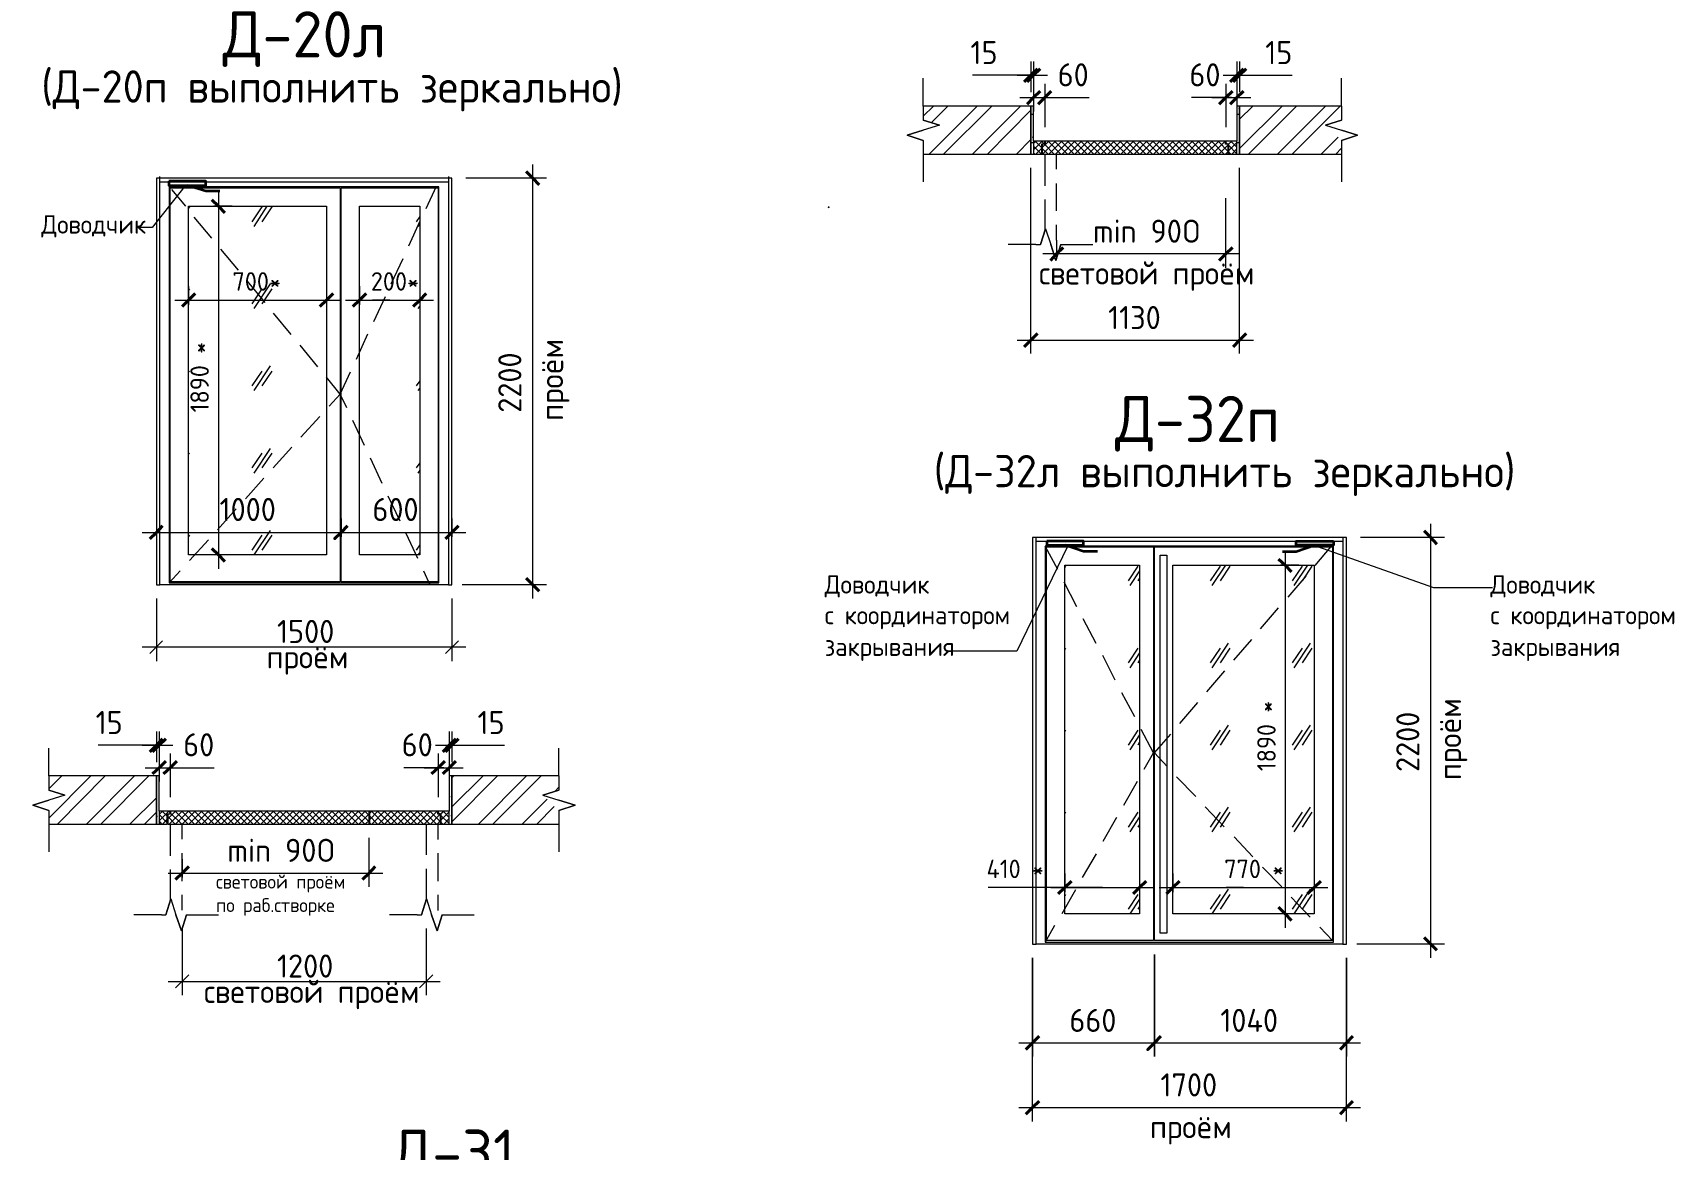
# Model space of a CAD drawing. Header units: millimetres. Extents: x -11345 to 411485, y -9810 to 73012.
# Drawn here: x -3267.7 to -3090, y 70220.5 to 70341.4 of the extents above; entities that cross this region are included whole.
import ezdxf

# ---------------------------------------------------------------- set-up
doc = ezdxf.new("R2010")
doc.units = ezdxf.units.MM
for name, color, linetype in [('PDF _0', 7, 'Continuous'), ('PDF _Аннотация', 7, 'Continuous'), ('PDF _Двери', 7, 'Continuous'), ('PDF _Линии', 7, 'Continuous'), ('PDF _Размеры', 7, 'Continuous'), ('PDF _Размеры-50', 7, 'Continuous'), ('PDF _Текст', 7, 'Continuous'), ('PDF _Узлы', 7, 'Continuous')]:
    doc.layers.add(name, color=color, linetype=linetype)
doc.styles.add('PDF GOST Common', font='GOST_Common.ttf')

msp = doc.modelspace()

# ---------------------------------------------------------------- linework, layer by layer
at = {"layer": 'PDF _0', "lineweight": 20}
for points in [[(-3253.66867, 70275.54301), (-3255.06566, 70274.14602)], [(-3223.01952, 70274.14602), (-3221.62253, 70275.54301)], [(-3250.83235, 70239.34823), (-3252.27168, 70237.95124)], [(-3225.85584, 70237.95124), (-3224.41651, 70239.34823)]]:
    msp.add_lwpolyline(points, dxfattribs=at)
at = {"layer": 'PDF _Аннотация', "lineweight": 20}
for points in [[(-3171.2885, 70333.45466), (-3171.2885, 70336.46031)], [(-3125.99211, 70333.45466), (-3125.99211, 70336.46031)], [(-3169.55284, 70331.38034), (-3171.2885, 70331.93067), (-3169.55284, 70331.38034), (-3171.2885, 70330.83001), (-3173.02416, 70330.27968), (-3171.2885, 70329.72935), (-3173.02416, 70330.27968), (-3171.2885, 70330.83001)], [(-3127.72776, 70331.38034), (-3125.99211, 70331.93067), (-3127.72776, 70331.38034), (-3125.99211, 70330.83001), (-3124.25645, 70330.27968), (-3125.99211, 70329.72935), (-3124.25645, 70330.27968), (-3125.99211, 70330.83001)], [(-3171.2885, 70328.2477), (-3171.2885, 70325.24205)], [(-3125.99211, 70328.2477), (-3125.99211, 70325.24205)], [(-3158.03825, 70320.16208), (-3158.58858, 70318.46875), (-3158.03825, 70320.16208), (-3157.48792, 70318.46875), (-3156.93759, 70316.7331), (-3156.38726, 70318.46875), (-3156.93759, 70316.7331), (-3157.48792, 70318.46875)], [(-3159.09657, 70318.46875), (-3162.10222, 70318.46875)], [(-3155.87926, 70318.46875), (-3152.91595, 70318.46875)], [(-3265.98759, 70260.89577), (-3265.98759, 70263.90142)], [(-3210.74293, 70260.89577), (-3210.74293, 70263.90142)], [(-3264.25194, 70258.82145), (-3265.98759, 70259.37178), (-3264.25194, 70258.82145), (-3265.98759, 70258.27112), (-3267.72325, 70257.72079), (-3265.98759, 70257.17046), (-3267.72325, 70257.72079), (-3265.98759, 70258.27112)], [(-3212.47858, 70258.82145), (-3210.74293, 70259.37178), (-3212.47858, 70258.82145), (-3210.74293, 70258.27112), (-3209.00727, 70257.72079), (-3210.74293, 70257.17046), (-3209.00727, 70257.72079), (-3210.74293, 70258.27112)], [(-3265.98759, 70255.6888), (-3265.98759, 70252.68315)], [(-3210.74293, 70255.6888), (-3210.74293, 70252.68315)], [(-3252.77967, 70247.60318), (-3253.33, 70245.86753), (-3252.77967, 70247.60318), (-3252.22934, 70245.86753), (-3251.63668, 70244.13187), (-3251.08635, 70245.86753), (-3251.63668, 70244.13187), (-3252.22934, 70245.86753)], [(-3225.09384, 70247.60318), (-3225.64417, 70245.86753), (-3225.09384, 70247.60318), (-3224.54351, 70245.86753), (-3223.95085, 70244.13187), (-3223.40052, 70245.86753), (-3223.95085, 70244.13187), (-3224.54351, 70245.86753)], [(-3253.79567, 70245.86753), (-3256.80132, 70245.86753)], [(-3250.62069, 70245.86753), (-3247.61504, 70245.86753)], [(-3226.10984, 70245.86753), (-3229.11548, 70245.86753)], [(-3222.93486, 70245.86753), (-3219.92921, 70245.86753)]]:
    msp.add_lwpolyline(points, dxfattribs=at)
at = {"layer": 'PDF _Аннотация', "lineweight": 9}
for points in [[(-3251.25568, 70324.77638), (-3254.81166, 70320.28908), (-3256.54732, 70320.28908)], [(-3155.6676, 70285.74529), (-3161.1709, 70274.40002), (-3168.32519, 70274.40002)], [(-3128.61676, 70285.74529), (-3116.04383, 70281.30031), (-3109.65154, 70281.30031)]]:
    msp.add_lwpolyline(points, dxfattribs=at)
at = {"layer": 'PDF _Аннотация', "lineweight": 20}
msp.add_lwpolyline([(-3181.49077, 70322.4904), (-3181.57544, 70322.44806), (-3181.49077, 70322.4904), (-3181.57544, 70322.4904)], close=True, dxfattribs=at)
at = {"layer": 'PDF _Двери', "lineweight": 9}
for points in [[(-3222.34219, 70325.62304), (-3254.346, 70325.62304), (-3254.346, 70281.59664), (-3253.965, 70281.59664), (-3253.965, 70325.24205), (-3222.72319, 70325.24205), (-3222.72319, 70281.59664), (-3222.34219, 70281.59664)], [(-3223.73918, 70324.69172), (-3252.94901, 70324.69172), (-3252.94901, 70281.80831), (-3223.73918, 70281.80831)], [(-3252.86434, 70324.60705), (-3234.44945, 70324.60705), (-3234.44945, 70281.93531), (-3252.86434, 70281.93531)], [(-3223.82385, 70281.93531), (-3234.32245, 70281.93531), (-3234.32245, 70324.60705), (-3223.82385, 70324.60705)], [(-3234.32245, 70324.39539), (-3234.44945, 70324.39539)], [(-3250.87469, 70284.85629), (-3250.87469, 70322.6174), (-3235.93111, 70322.6174), (-3235.93111, 70284.85629)], [(-3232.3328, 70322.6174), (-3225.8135, 70322.6174), (-3225.8135, 70284.85629), (-3232.3328, 70284.85629)], [(-3125.44178, 70286.71895), (-3159.47757, 70286.71895), (-3159.47757, 70242.69255), (-3159.05424, 70242.69255), (-3159.05424, 70286.33795), (-3125.86511, 70286.33795), (-3125.86511, 70242.69255), (-3125.44178, 70242.69255)], [(-3126.8811, 70285.78762), (-3158.08058, 70285.78762), (-3158.08058, 70242.90421), (-3126.8811, 70242.90421)], [(-3157.95358, 70285.70295), (-3146.35432, 70285.70295), (-3146.35432, 70243.07354), (-3157.95358, 70243.07354)], [(-3146.26965, 70285.49129), (-3146.35432, 70285.49129)], [(-3126.96577, 70243.07354), (-3146.26965, 70243.07354), (-3146.26965, 70285.70295), (-3126.96577, 70285.70295)], [(-3155.96393, 70245.95219), (-3155.96393, 70283.7133), (-3147.87831, 70283.7133), (-3147.87831, 70245.95219)], [(-3144.28, 70283.7133), (-3128.95542, 70283.7133), (-3128.95542, 70245.95219), (-3144.28, 70245.95219)], [(-3234.44945, 70282.14697), (-3234.32245, 70282.14697)], [(-3146.35432, 70243.24288), (-3146.26965, 70243.24288)]]:
    msp.add_lwpolyline(points, close=True, dxfattribs=at)
for points in [[(-3222.72319, 70325.83471), (-3222.72319, 70281.59664), (-3253.965, 70281.59664), (-3253.965, 70325.83471)], [(-3250.74769, 70322.53273), (-3250.87469, 70322.40573)], [(-3242.91607, 70322.53273), (-3244.01673, 70320.92407)], [(-3242.36574, 70322.6174), (-3243.80506, 70320.41608)], [(-3241.85774, 70322.53273), (-3242.91607, 70320.92407)], [(-3225.8135, 70321.4744), (-3226.1945, 70320.92407)], [(-3225.8135, 70320.67007), (-3226.02517, 70320.41608)], [(-3242.02707, 70314.19311), (-3243.80506, 70311.52613)], [(-3250.74769, 70313.64278), (-3250.87469, 70313.51578)], [(-3242.91607, 70313.64278), (-3244.01673, 70312.03413)], [(-3241.85774, 70313.64278), (-3242.91607, 70312.03413)], [(-3225.8135, 70312.58446), (-3226.1945, 70312.03413)], [(-3225.8135, 70311.78013), (-3226.02517, 70311.52613)], [(-3242.02707, 70305.30317), (-3243.80506, 70302.63618)], [(-3250.74769, 70304.75284), (-3250.87469, 70304.62584)], [(-3242.91607, 70304.75284), (-3244.01673, 70303.14418)], [(-3241.85774, 70304.75284), (-3242.91607, 70303.14418)], [(-3225.8135, 70303.69451), (-3226.1945, 70303.14418)], [(-3225.8135, 70302.89018), (-3226.02517, 70302.63618)], [(-3242.02707, 70296.37089), (-3243.80506, 70293.7039)], [(-3250.74769, 70295.86289), (-3250.87469, 70295.73589)], [(-3242.91607, 70295.86289), (-3244.01673, 70294.25423)], [(-3241.85774, 70295.86289), (-3242.91607, 70294.25423)], [(-3225.8135, 70294.80456), (-3226.1945, 70294.25423)], [(-3225.8135, 70294.00024), (-3226.02517, 70293.7039)], [(-3242.02707, 70287.48094), (-3243.80506, 70284.85629)], [(-3250.74769, 70286.97295), (-3250.87469, 70286.84595)], [(-3242.91607, 70286.97295), (-3244.01673, 70285.36429)], [(-3241.85774, 70286.97295), (-3242.91607, 70285.36429)], [(-3225.8135, 70285.91462), (-3226.1945, 70285.36429)], [(-3125.86511, 70286.80361), (-3125.86511, 70242.69255), (-3159.05424, 70242.69255), (-3159.05424, 70286.80361)], [(-3225.8135, 70285.11029), (-3226.02517, 70284.85629)], [(-3138.56503, 70283.7133), (-3140.04669, 70281.51198)], [(-3129.67509, 70283.7133), (-3131.15674, 70281.51198)], [(-3155.87926, 70283.62863), (-3155.96393, 70283.50163)], [(-3148.04764, 70283.62863), (-3149.10597, 70282.01998)], [(-3147.87831, 70283.12064), (-3148.93664, 70281.51198)], [(-3147.87831, 70282.31631), (-3148.04764, 70282.01998)], [(-3139.15769, 70283.62863), (-3140.21602, 70282.01998)], [(-3138.09937, 70283.62863), (-3139.15769, 70282.01998)], [(-3130.26775, 70283.62863), (-3131.32608, 70282.01998)], [(-3129.20942, 70283.62863), (-3130.26775, 70282.01998)], [(-3138.2687, 70275.28902), (-3140.04669, 70272.62203)], [(-3129.37875, 70275.28902), (-3131.15674, 70272.62203)], [(-3155.87926, 70274.73869), (-3155.96393, 70274.61169)], [(-3148.04764, 70274.73869), (-3149.10597, 70273.13003)], [(-3147.87831, 70274.23069), (-3148.93664, 70272.62203)], [(-3147.87831, 70273.42636), (-3148.04764, 70273.13003)], [(-3139.15769, 70274.73869), (-3140.21602, 70273.13003)], [(-3138.09937, 70274.73869), (-3139.15769, 70273.13003)], [(-3130.26775, 70274.73869), (-3131.32608, 70273.13003)], [(-3129.20942, 70274.73869), (-3130.26775, 70273.13003)], [(-3138.2687, 70266.39907), (-3140.04669, 70263.73209)], [(-3129.37875, 70266.39907), (-3131.15674, 70263.73209)], [(-3155.87926, 70265.84874), (-3155.96393, 70265.72174)], [(-3148.04764, 70265.84874), (-3149.10597, 70264.24008)], [(-3147.87831, 70265.34074), (-3148.93664, 70263.73209)], [(-3147.87831, 70264.53641), (-3148.04764, 70264.24008)], [(-3139.15769, 70265.84874), (-3140.21602, 70264.24008)], [(-3138.09937, 70265.84874), (-3139.15769, 70264.24008)], [(-3130.26775, 70265.84874), (-3131.32608, 70264.24008)], [(-3129.20942, 70265.84874), (-3130.26775, 70264.24008)], [(-3138.2687, 70257.50912), (-3140.04669, 70254.84214)], [(-3129.37875, 70257.50912), (-3131.15674, 70254.84214)], [(-3155.87926, 70256.95879), (-3155.96393, 70256.83179)], [(-3148.04764, 70256.95879), (-3149.10597, 70255.35014)], [(-3147.87831, 70256.4508), (-3148.93664, 70254.84214)], [(-3147.87831, 70255.64647), (-3148.04764, 70255.35014)], [(-3139.15769, 70256.95879), (-3140.21602, 70255.35014)], [(-3138.09937, 70256.95879), (-3139.15769, 70255.35014)], [(-3130.26775, 70256.95879), (-3131.32608, 70255.35014)], [(-3129.20942, 70256.95879), (-3130.26775, 70255.35014)], [(-3138.2687, 70248.61918), (-3140.04669, 70245.95219)], [(-3129.37875, 70248.61918), (-3131.15674, 70245.95219)], [(-3155.87926, 70248.06885), (-3155.96393, 70247.94185)], [(-3148.04764, 70248.06885), (-3149.10597, 70246.46019)], [(-3147.87831, 70247.56085), (-3148.93664, 70245.95219)], [(-3147.87831, 70246.75652), (-3148.04764, 70246.46019)], [(-3139.15769, 70248.06885), (-3140.21602, 70246.46019)], [(-3138.09937, 70248.06885), (-3139.15769, 70246.46019)], [(-3130.26775, 70248.06885), (-3131.32608, 70246.46019)], [(-3129.20942, 70248.06885), (-3130.26775, 70246.46019)]]:
    msp.add_lwpolyline(points, dxfattribs=at)
at = {"layer": 'PDF _Линии', "lineweight": 9}
for points in [[(-3171.2885, 70328.2477), (-3159.6469, 70328.2477), (-3159.6469, 70333.45466), (-3171.2885, 70333.45466)], [(-3159.35057, 70329.64469), (-3159.35057, 70333.45466), (-3159.6469, 70333.45466), (-3159.6469, 70328.2477), (-3159.35057, 70328.2477)], [(-3137.33737, 70328.2477), (-3137.04104, 70328.2477), (-3137.04104, 70333.45466), (-3137.33737, 70333.45466), (-3137.33737, 70329.64469)], [(-3125.99211, 70333.45466), (-3137.04104, 70333.45466), (-3137.04104, 70328.2477), (-3125.99211, 70328.2477)], [(-3225.13618, 70322.3634), (-3223.99318, 70324.77638)], [(-3251.17102, 70322.6174), (-3252.65268, 70324.39539)], [(-3248.3347, 70319.14608), (-3250.23969, 70321.43207)], [(-3226.99883, 70318.29942), (-3225.77117, 70321.00874)], [(-3245.45605, 70315.67477), (-3247.36104, 70317.96076)], [(-3228.90382, 70314.19311), (-3227.63383, 70316.94476)], [(-3242.5774, 70312.16113), (-3244.48239, 70314.48945)], [(-3230.80881, 70310.12914), (-3229.53882, 70312.83846)], [(-3239.74109, 70308.68981), (-3241.64608, 70311.01813)], [(-3232.67146, 70306.02283), (-3231.4438, 70308.77448)], [(-3236.86244, 70305.2185), (-3238.76743, 70307.54682)], [(-3235.63478, 70300.94286), (-3234.44945, 70302.25519), (-3235.93111, 70304.07551)], [(-3233.72979, 70300.77353), (-3234.44945, 70302.25519), (-3233.30646, 70304.66817)], [(-3236.65077, 70299.8422), (-3238.68276, 70297.59855)], [(-3233.09479, 70299.41887), (-3231.8248, 70296.70955)], [(-3239.65642, 70296.49789), (-3241.68841, 70294.25423)], [(-3231.18981, 70295.35489), (-3229.91981, 70292.60324)], [(-3242.7044, 70293.15357), (-3244.69406, 70290.90992)], [(-3229.28482, 70291.24859), (-3227.97249, 70288.53927)], [(-3245.71005, 70289.80926), (-3247.74204, 70287.56561)], [(-3248.7157, 70286.46495), (-3250.74769, 70284.2213)], [(-3227.3375, 70287.18461), (-3226.0675, 70284.47529)], [(-3156.72592, 70283.24763), (-3158.08058, 70285.78762)], [(-3128.87076, 70283.67097), (-3127.1351, 70285.74529)], [(-3251.76368, 70283.12064), (-3252.94901, 70281.80831)], [(-3225.43251, 70283.12064), (-3224.71284, 70281.59664)], [(-3131.79174, 70280.24199), (-3129.84442, 70282.52797)], [(-3154.6516, 70279.22599), (-3156.04859, 70281.89298)], [(-3134.75505, 70276.81301), (-3132.80773, 70279.09899)], [(-3152.57728, 70275.24668), (-3153.97427, 70277.91367)], [(-3137.67604, 70273.42636), (-3135.72872, 70275.67001)], [(-3150.50296, 70271.26737), (-3151.85762, 70273.93436)], [(-3140.59702, 70269.99738), (-3138.6497, 70272.28337)], [(-3148.38631, 70267.28806), (-3149.7833, 70269.91272)], [(-3143.518, 70266.5684), (-3141.57068, 70268.85439)], [(-3147.37031, 70261.61543), (-3146.35432, 70263.39342), (-3147.70898, 70265.93341)], [(-3144.87266, 70261.91176), (-3146.26965, 70263.39342), (-3144.49166, 70265.42541)], [(-3265.98759, 70255.6888), (-3254.346, 70255.6888), (-3254.346, 70260.89577), (-3265.98759, 70260.89577)], [(-3254.04967, 70257.08579), (-3254.04967, 70260.89577), (-3254.346, 70260.89577), (-3254.346, 70255.6888), (-3254.04967, 70255.6888)], [(-3222.63852, 70255.6888), (-3222.34219, 70255.6888), (-3222.34219, 70260.89577), (-3222.63852, 70260.89577), (-3222.63852, 70257.08579)], [(-3210.74293, 70260.89577), (-3222.34219, 70260.89577), (-3222.34219, 70255.6888), (-3210.74293, 70255.6888)], [(-3143.85667, 70260.8111), (-3141.78235, 70258.65212)], [(-3148.13231, 70260.30311), (-3149.61397, 70257.67846)], [(-3140.76635, 70257.55146), (-3138.69203, 70255.39247)], [(-3150.37596, 70256.40846), (-3151.85762, 70253.78381)], [(-3137.6337, 70254.29181), (-3135.60172, 70252.13282)], [(-3152.57728, 70252.47149), (-3154.10127, 70249.88917)], [(-3134.54339, 70251.03216), (-3132.46907, 70248.87318)], [(-3154.82093, 70248.57684), (-3156.30259, 70245.95219)], [(-3131.45307, 70247.77252), (-3129.37875, 70245.61353)], [(-3157.06459, 70244.6822), (-3158.08058, 70242.90421)], [(-3128.36276, 70244.51287), (-3126.96577, 70243.07354)]]:
    msp.add_lwpolyline(points, dxfattribs=at)
for points in [[(-3158.46158, 70328.2477), (-3158.46158, 70329.34836), (-3158.12291, 70329.34836), (-3158.12291, 70329.64469), (-3159.35057, 70329.64469), (-3159.35057, 70328.2477)], [(-3138.2687, 70328.2477), (-3138.2687, 70329.30602), (-3138.56503, 70329.30602), (-3138.56503, 70329.64469), (-3158.08058, 70329.64469), (-3158.08058, 70329.30602), (-3158.41925, 70329.30602), (-3158.41925, 70328.2477)], [(-3138.22637, 70328.2477), (-3137.33737, 70328.2477), (-3137.33737, 70329.64469), (-3138.5227, 70329.64469), (-3138.5227, 70329.34836), (-3138.22637, 70329.34836)], [(-3253.16067, 70255.6888), (-3253.16067, 70256.78946), (-3252.86434, 70256.78946), (-3252.86434, 70257.08579), (-3254.04967, 70257.08579), (-3254.04967, 70255.6888)], [(-3231.3168, 70255.6888), (-3231.3168, 70257.08579), (-3252.82201, 70257.08579), (-3252.82201, 70256.74713), (-3253.11834, 70256.74713), (-3253.11834, 70255.6888)], [(-3231.27447, 70257.08579), (-3231.27447, 70255.6888), (-3223.56985, 70255.6888), (-3223.56985, 70256.74713), (-3223.86618, 70256.74713), (-3223.86618, 70257.08579)], [(-3223.52752, 70255.6888), (-3222.63852, 70255.6888), (-3222.63852, 70257.08579), (-3223.82385, 70257.08579), (-3223.82385, 70256.78946), (-3223.52752, 70256.78946)]]:
    msp.add_lwpolyline(points, close=True, dxfattribs=at)
at = {"layer": 'PDF _Линии', "lineweight": 20}
for points in [[(-3158.12291, 70328.2477), (-3158.12291, 70324.81872)], [(-3156.85292, 70326.59671), (-3156.85292, 70328.2477)], [(-3156.85292, 70322.1094), (-3156.85292, 70325.07271)], [(-3158.12291, 70323.33706), (-3158.12291, 70319.90808)], [(-3156.85292, 70318.93442), (-3156.85292, 70320.58541)], [(-3252.86434, 70255.6888), (-3252.86434, 70252.25982)], [(-3251.55202, 70254.03781), (-3251.55202, 70255.6888)], [(-3225.13618, 70255.6888), (-3225.13618, 70252.34449)], [(-3223.82385, 70253.99548), (-3223.82385, 70255.6888)], [(-3251.55202, 70249.50817), (-3251.55202, 70252.51382)], [(-3223.82385, 70249.50817), (-3223.82385, 70252.51382)], [(-3252.86434, 70250.77816), (-3252.86434, 70247.34918)], [(-3225.13618, 70250.8205), (-3225.13618, 70247.47618)], [(-3251.55202, 70246.37552), (-3251.55202, 70248.02651)], [(-3223.82385, 70246.33319), (-3223.82385, 70248.02651)]]:
    msp.add_lwpolyline(points, dxfattribs=at)
at = {"layer": 'PDF _Линии', "lineweight": 35}
for points in [[(-3252.99134, 70325.32671), (-3252.99134, 70324.86105), (-3248.9697, 70324.86105), (-3248.9697, 70325.32671)], [(-3157.91125, 70286.33795), (-3157.91125, 70285.87229), (-3153.93194, 70285.87229), (-3153.93194, 70286.33795)], [(-3126.8811, 70286.33795), (-3126.8811, 70285.87229), (-3130.90274, 70285.87229), (-3130.90274, 70286.33795)]]:
    msp.add_lwpolyline(points, close=True, dxfattribs=at)
for points in [[(-3247.48804, 70324.22605), (-3248.9697, 70324.22605), (-3251.00169, 70324.86105)], [(-3152.40795, 70285.19496), (-3153.93194, 70285.19496), (-3155.92159, 70285.87229)], [(-3132.3844, 70285.19496), (-3130.90274, 70285.19496), (-3128.91309, 70285.87229)]]:
    msp.add_lwpolyline(points, dxfattribs=at)
at = {"layer": 'PDF _Линии', "lineweight": 20}
msp.add_lwpolyline([(-3144.91499, 70243.87787), (-3145.63466, 70243.87787), (-3145.63466, 70284.81396), (-3144.91499, 70284.81396)], close=True, dxfattribs=at)
at = {"layer": 'PDF _Размеры', "lineweight": 20}
for points in [[(-3254.346, 70280.11499), (-3254.346, 70273.34169)], [(-3222.34219, 70280.11499), (-3222.34219, 70273.34169)], [(-3255.86999, 70274.86569), (-3220.8182, 70274.86569)], [(-3251.55202, 70244.38587), (-3251.55202, 70237.14691)], [(-3225.13618, 70244.38587), (-3225.13618, 70237.14691)], [(-3253.07601, 70238.62857), (-3223.61218, 70238.62857)]]:
    msp.add_lwpolyline(points, dxfattribs=at)
at = {"layer": 'PDF _Размеры-50', "lineweight": 40}
for points in [[(-3160.36657, 70336.07931), (-3159.6469, 70336.79898), (-3158.92724, 70337.47631)], [(-3160.0279, 70336.07931), (-3159.35057, 70336.79898), (-3158.63091, 70337.47631)], [(-3138.05703, 70336.07931), (-3137.33737, 70336.79898), (-3136.61771, 70337.47631)], [(-3137.71837, 70336.07931), (-3137.04104, 70336.79898), (-3136.32138, 70337.47631)], [(-3160.0279, 70333.66633), (-3159.35057, 70334.38599), (-3158.63091, 70335.06332)], [(-3158.84258, 70333.66633), (-3158.12291, 70334.38599), (-3157.44558, 70335.06332)], [(-3139.24236, 70333.66633), (-3138.5227, 70334.38599), (-3137.80304, 70335.06332)], [(-3138.05703, 70333.66633), (-3137.33737, 70334.38599), (-3136.61771, 70335.06332)], [(-3212.90192, 70324.90338), (-3213.57925, 70325.62304), (-3214.29891, 70326.34271)], [(-3248.3347, 70323.29473), (-3247.61504, 70322.6174), (-3246.93771, 70321.89773)], [(-3156.13326, 70318.13009), (-3156.85292, 70317.45276), (-3157.53025, 70316.7331)], [(-3137.80304, 70318.13009), (-3138.5227, 70317.45276), (-3139.24236, 70316.7331)], [(-3251.55202, 70311.7378), (-3250.87469, 70312.41512), (-3250.15502, 70313.13479)], [(-3236.65077, 70311.7378), (-3235.93111, 70312.41512), (-3235.21145, 70313.13479)], [(-3233.05246, 70311.7378), (-3232.3328, 70312.41512), (-3231.61314, 70313.13479)], [(-3226.53317, 70311.7378), (-3225.8135, 70312.41512), (-3225.13618, 70313.13479)], [(-3160.36657, 70307.37749), (-3159.6469, 70308.09715), (-3158.92724, 70308.81681)], [(-3137.71837, 70307.37749), (-3137.04104, 70308.09715), (-3136.32138, 70308.81681)], [(-3255.06566, 70286.59195), (-3254.346, 70287.26928), (-3253.66867, 70287.98894)], [(-3223.01952, 70286.59195), (-3222.34219, 70287.26928), (-3221.62253, 70287.98894)], [(-3115.66284, 70285.99928), (-3116.34017, 70286.71895), (-3117.05983, 70287.43861)], [(-3248.3347, 70285.53362), (-3247.61504, 70284.85629), (-3246.93771, 70284.13663)], [(-3132.80773, 70284.39063), (-3132.08807, 70283.7133), (-3131.41074, 70282.99364)], [(-3212.90192, 70280.91932), (-3213.57925, 70281.59664), (-3214.29891, 70282.31631)], [(-3255.06566, 70263.52042), (-3254.346, 70264.24008), (-3253.66867, 70264.91741)], [(-3254.76933, 70263.52042), (-3254.04967, 70264.24008), (-3253.33, 70264.91741)], [(-3223.31585, 70263.52042), (-3222.63852, 70264.24008), (-3221.91886, 70264.91741)], [(-3223.01952, 70263.52042), (-3222.34219, 70264.24008), (-3221.62253, 70264.91741)], [(-3254.76933, 70261.10743), (-3254.04967, 70261.78476), (-3253.33, 70262.50443)], [(-3253.584, 70261.10743), (-3252.86434, 70261.78476), (-3252.14468, 70262.50443)], [(-3224.54351, 70261.10743), (-3223.82385, 70261.78476), (-3223.10419, 70262.50443)], [(-3223.31585, 70261.10743), (-3222.63852, 70261.78476), (-3221.91886, 70262.50443)], [(-3252.27168, 70249.6775), (-3251.55202, 70250.35483), (-3250.83235, 70251.0745)], [(-3232.03647, 70249.6775), (-3231.3168, 70250.35483), (-3230.63948, 70251.0745)], [(-3156.68359, 70248.11118), (-3155.96393, 70248.83084), (-3155.24426, 70249.50817)], [(-3148.55564, 70248.11118), (-3147.87831, 70248.83084), (-3147.15865, 70249.50817)], [(-3144.95733, 70248.11118), (-3144.28, 70248.83084), (-3143.56033, 70249.50817)], [(-3129.67509, 70248.11118), (-3128.95542, 70248.83084), (-3128.23576, 70249.50817)], [(-3132.80773, 70246.67186), (-3132.08807, 70245.95219), (-3131.41074, 70245.23253)], [(-3115.66284, 70242.01522), (-3116.34017, 70242.69255), (-3117.05983, 70243.41221)], [(-3160.19723, 70231.26262), (-3159.47757, 70231.98228), (-3158.75791, 70232.70194)], [(-3126.16144, 70231.26262), (-3125.44178, 70231.98228), (-3124.76445, 70232.70194)], [(-3160.19723, 70224.27766), (-3159.47757, 70224.99732), (-3158.75791, 70225.67465)], [(-3126.16144, 70224.27766), (-3125.44178, 70224.99732), (-3124.76445, 70225.67465)]]:
    msp.add_lwpolyline(points, dxfattribs=at)
at = {"layer": 'PDF _Размеры-50', "lineweight": 20}
for points in [[(-3159.6469, 70338.28064), (-3159.6469, 70336.79898), (-3159.6469, 70334.93632)], [(-3159.35057, 70338.28064), (-3159.35057, 70336.79898), (-3159.35057, 70334.93632), (-3159.35057, 70334.38599), (-3159.35057, 70332.862)], [(-3137.33737, 70338.28064), (-3137.33737, 70336.79898), (-3137.33737, 70334.93632), (-3137.33737, 70334.38599), (-3137.33737, 70332.862)], [(-3137.04104, 70338.28064), (-3137.04104, 70336.79898), (-3137.04104, 70334.93632)], [(-3159.47757, 70336.79898), (-3163.24522, 70336.79898), (-3165.95453, 70336.79898)], [(-3161.12856, 70336.79898), (-3157.82658, 70336.79898)], [(-3158.12291, 70335.86765), (-3158.12291, 70334.38599), (-3158.12291, 70331.16868)], [(-3138.81903, 70336.79898), (-3135.51705, 70336.79898)], [(-3138.5227, 70335.86765), (-3138.5227, 70334.38599), (-3138.5227, 70331.16868)], [(-3137.16804, 70336.79898), (-3134.03539, 70336.79898), (-3131.32608, 70336.79898)], [(-3160.83223, 70334.38599), (-3156.64126, 70334.38599)], [(-3158.75791, 70334.38599), (-3156.51426, 70334.38599), (-3153.33928, 70334.38599)], [(-3137.93004, 70334.38599), (-3139.07303, 70334.38599), (-3142.24801, 70334.38599)], [(-3140.04669, 70334.38599), (-3135.81338, 70334.38599)], [(-3213.57925, 70280.11499), (-3213.57925, 70327.1047)], [(-3159.6469, 70306.65783), (-3159.6469, 70308.09715), (-3159.6469, 70326.76604)], [(-3137.04104, 70306.65783), (-3137.04104, 70308.09715), (-3137.04104, 70326.76604)], [(-3212.09759, 70325.62304), (-3213.57925, 70325.62304), (-3220.8182, 70325.62304)], [(-3247.61504, 70324.09905), (-3247.61504, 70283.3323)], [(-3138.5227, 70315.92877), (-3138.5227, 70317.45276), (-3138.5227, 70323.46406)], [(-3246.13338, 70322.6174), (-3247.61504, 70322.6174), (-3248.12304, 70322.6174)], [(-3156.85292, 70318.93442), (-3156.85292, 70317.45276), (-3156.85292, 70316.94476)], [(-3137.04104, 70317.45276), (-3158.33458, 70317.45276)], [(-3250.87469, 70313.93912), (-3250.87469, 70312.41512), (-3250.87469, 70311.90713)], [(-3235.93111, 70313.93912), (-3235.93111, 70312.41512), (-3235.93111, 70311.90713)], [(-3232.3328, 70313.93912), (-3232.3328, 70312.41512), (-3232.3328, 70311.90713)], [(-3225.8135, 70313.93912), (-3225.8135, 70312.41512), (-3225.8135, 70311.90713)], [(-3252.35634, 70312.41512), (-3234.44945, 70312.41512)], [(-3233.85679, 70312.41512), (-3224.33185, 70312.41512)], [(-3229.07315, 70312.41512), (-3230.93581, 70312.41512), (-3225.89817, 70312.41512)], [(-3161.12856, 70308.09715), (-3135.51705, 70308.09715)], [(-3255.86999, 70287.26928), (-3234.32245, 70287.26928), (-3220.8182, 70287.26928)], [(-3254.346, 70288.79327), (-3254.346, 70287.26928), (-3254.346, 70286.80361)], [(-3222.34219, 70288.79327), (-3222.34219, 70287.26928), (-3222.34219, 70286.80361)], [(-3116.34017, 70241.21089), (-3116.34017, 70288.2006)], [(-3114.85851, 70286.71895), (-3116.34017, 70286.71895), (-3123.96012, 70286.71895)], [(-3246.13338, 70284.85629), (-3247.61504, 70284.85629), (-3248.12304, 70284.85629)], [(-3130.60641, 70283.7133), (-3132.08807, 70283.7133), (-3132.59607, 70283.7133)], [(-3132.08807, 70285.19496), (-3132.08807, 70244.4282)], [(-3212.09759, 70281.59664), (-3213.57925, 70281.59664), (-3221.24153, 70281.59664)], [(-3254.219, 70264.24008), (-3257.98664, 70264.24008), (-3260.65363, 70264.24008)], [(-3255.86999, 70264.24008), (-3252.56801, 70264.24008)], [(-3254.346, 70265.72174), (-3254.346, 70264.24008), (-3254.346, 70262.37743)], [(-3254.04967, 70265.72174), (-3254.04967, 70264.24008), (-3254.04967, 70262.37743), (-3254.04967, 70261.78476), (-3254.04967, 70260.30311)], [(-3224.12018, 70264.24008), (-3220.8182, 70264.24008)], [(-3222.63852, 70265.72174), (-3222.63852, 70264.24008), (-3222.63852, 70262.37743), (-3222.63852, 70261.78476), (-3222.63852, 70260.30311)], [(-3222.46919, 70264.24008), (-3219.29421, 70264.24008), (-3216.62723, 70264.24008)], [(-3222.34219, 70265.72174), (-3222.34219, 70264.24008), (-3222.34219, 70262.37743)], [(-3252.86434, 70263.30875), (-3252.86434, 70261.78476), (-3252.86434, 70258.60978)], [(-3223.82385, 70263.30875), (-3223.82385, 70261.78476), (-3223.82385, 70258.60978)], [(-3255.57366, 70261.78476), (-3251.34035, 70261.78476)], [(-3253.457, 70261.78476), (-3251.21335, 70261.78476), (-3248.0807, 70261.78476)], [(-3223.23119, 70261.78476), (-3224.37418, 70261.78476), (-3227.54916, 70261.78476)], [(-3225.34784, 70261.78476), (-3221.11453, 70261.78476)], [(-3231.3168, 70248.87318), (-3231.3168, 70250.35483), (-3231.3168, 70254.20714)], [(-3251.55202, 70251.87882), (-3251.55202, 70250.35483), (-3251.55202, 70249.88917)], [(-3253.07601, 70250.35483), (-3229.83515, 70250.35483)], [(-3155.96393, 70250.3125), (-3155.96393, 70248.83084), (-3155.96393, 70248.32285)], [(-3147.87831, 70250.3125), (-3147.87831, 70248.83084), (-3147.87831, 70248.32285)], [(-3144.28, 70250.3125), (-3144.28, 70248.83084), (-3144.28, 70248.32285)], [(-3128.95542, 70250.3125), (-3128.95542, 70248.83084), (-3128.95542, 70248.32285)], [(-3151.89995, 70248.83084), (-3158.84258, 70248.83084), (-3164.26121, 70248.83084)], [(-3157.48792, 70248.83084), (-3146.35432, 70248.83084)], [(-3145.76166, 70248.83084), (-3127.47377, 70248.83084)], [(-3136.61771, 70248.83084), (-3138.48037, 70248.83084), (-3132.85007, 70248.83084)], [(-3130.60641, 70245.95219), (-3132.08807, 70245.95219), (-3132.59607, 70245.95219)], [(-3159.47757, 70223.47333), (-3159.47757, 70224.99732), (-3159.47757, 70241.21089), (-3159.47757, 70231.98228), (-3159.47757, 70230.50062)], [(-3125.44178, 70223.47333), (-3125.44178, 70224.99732), (-3125.44178, 70241.21089), (-3125.44178, 70231.98228), (-3125.44178, 70230.50062)], [(-3114.85851, 70242.69255), (-3116.34017, 70242.69255), (-3124.34112, 70242.69255)], [(-3160.95923, 70231.98228), (-3146.26965, 70231.98228), (-3123.96012, 70231.98228)], [(-3160.95923, 70224.99732), (-3123.96012, 70224.99732)]]:
    msp.add_lwpolyline(points, dxfattribs=at)
at = {"layer": 'PDF _Размеры-50', "lineweight": 40}
for points in [[(-3233.64512, 70287.98894), (-3234.32245, 70287.26928), (-3235.04212, 70286.59195), (-3234.32245, 70287.26928)], [(-3145.54999, 70232.70194), (-3146.26965, 70231.98228), (-3146.98931, 70231.26262), (-3146.26965, 70231.98228)]]:
    msp.add_lwpolyline(points, close=True, dxfattribs=at)
at = {"layer": 'PDF _Размеры-50', "lineweight": 20}
for points in [[(-3234.32245, 70286.80361), (-3234.32245, 70287.26928), (-3234.32245, 70288.79327), (-3234.32245, 70287.26928)], [(-3146.26965, 70241.54955), (-3146.26965, 70231.98228), (-3146.26965, 70230.50062), (-3146.26965, 70231.98228)]]:
    msp.add_lwpolyline(points, close=True, dxfattribs=at)
at = {"layer": 'PDF _Узлы', "lineweight": 9}
for points in [[(-3171.2885, 70332.354), (-3170.18784, 70333.45466)], [(-3170.6535, 70328.2477), (-3165.44654, 70333.45466)], [(-3170.39951, 70331.67667), (-3168.62152, 70333.45466)], [(-3169.08718, 70328.2477), (-3163.88021, 70333.45466)], [(-3165.95453, 70328.2477), (-3160.74756, 70333.45466)], [(-3164.34588, 70328.2477), (-3159.6469, 70332.989)], [(-3159.6469, 70332.56567), (-3159.39291, 70332.56567)], [(-3137.33737, 70332.56567), (-3137.04104, 70332.56567)], [(-3137.04104, 70333.32766), (-3137.12571, 70333.116)], [(-3137.04104, 70328.84036), (-3132.42674, 70333.45466)], [(-3137.04104, 70332.01534), (-3135.60172, 70333.45466)], [(-3136.06738, 70328.2477), (-3130.86041, 70333.45466)], [(-3132.93473, 70328.2477), (-3127.72776, 70333.45466)], [(-3131.32608, 70328.2477), (-3126.16144, 70333.45466)], [(-3159.35057, 70329.94102), (-3159.43524, 70330.11035)], [(-3128.19343, 70328.2477), (-3126.37311, 70330.06802)], [(-3161.21323, 70328.2477), (-3159.6469, 70329.81402)], [(-3159.6469, 70329.51769), (-3159.39291, 70329.51769)], [(-3159.6469, 70328.2477), (-3159.6469, 70328.2477)], [(-3159.35057, 70329.43302), (-3159.09657, 70329.64469)], [(-3159.35057, 70328.71336), (-3158.41925, 70329.64469)], [(-3158.50391, 70328.2477), (-3159.35057, 70329.09436)], [(-3159.22357, 70328.2477), (-3159.35057, 70328.37469)], [(-3158.41925, 70328.88269), (-3159.18124, 70329.64469)], [(-3159.09657, 70328.2477), (-3158.41925, 70328.92502)], [(-3158.20758, 70329.34836), (-3158.50391, 70329.64469)], [(-3158.41925, 70328.96736), (-3157.69958, 70329.64469)], [(-3157.78425, 70328.2477), (-3158.41925, 70328.84036)], [(-3158.37691, 70328.2477), (-3156.97992, 70329.64469)], [(-3157.10692, 70328.2477), (-3158.16525, 70329.30602)], [(-3156.38726, 70328.2477), (-3157.78425, 70329.64469)], [(-3157.69958, 70328.2477), (-3156.30259, 70329.64469)], [(-3155.6676, 70328.2477), (-3157.06459, 70329.64469)], [(-3156.97992, 70328.2477), (-3155.58293, 70329.64469)], [(-3154.94793, 70328.2477), (-3156.34492, 70329.64469)], [(-3156.26026, 70328.2477), (-3154.86327, 70329.64469)], [(-3154.2706, 70328.2477), (-3155.6676, 70329.64469)], [(-3155.58293, 70328.2477), (-3154.1436, 70329.64469)], [(-3153.55094, 70328.2477), (-3154.94793, 70329.64469)], [(-3154.86327, 70328.2477), (-3153.46628, 70329.64469)], [(-3152.83128, 70328.2477), (-3154.22827, 70329.64469)], [(-3154.1436, 70328.2477), (-3152.74661, 70329.64469)], [(-3152.15395, 70328.2477), (-3153.55094, 70329.64469)], [(-3153.42394, 70328.2477), (-3152.02695, 70329.64469)], [(-3151.43429, 70328.2477), (-3152.83128, 70329.64469)], [(-3152.74661, 70328.2477), (-3151.34962, 70329.64469)], [(-3150.71463, 70328.2477), (-3152.11162, 70329.64469)], [(-3152.02695, 70328.2477), (-3150.62996, 70329.64469)], [(-3149.99496, 70328.2477), (-3151.39195, 70329.64469)], [(-3151.30729, 70328.2477), (-3149.9103, 70329.64469)], [(-3149.31763, 70328.2477), (-3150.71463, 70329.64469)], [(-3150.62996, 70328.2477), (-3149.19063, 70329.64469)], [(-3148.59797, 70328.2477), (-3149.99496, 70329.64469)], [(-3149.9103, 70328.2477), (-3148.51331, 70329.64469)], [(-3147.87831, 70328.2477), (-3149.2753, 70329.64469)], [(-3149.19063, 70328.2477), (-3147.79364, 70329.64469)], [(-3147.20098, 70328.2477), (-3148.59797, 70329.64469)], [(-3148.47097, 70328.2477), (-3147.07398, 70329.64469)], [(-3146.48132, 70328.2477), (-3147.87831, 70329.64469)], [(-3147.79364, 70328.2477), (-3146.39665, 70329.64469)], [(-3145.76166, 70328.2477), (-3147.15865, 70329.64469)], [(-3147.07398, 70328.2477), (-3145.67699, 70329.64469)], [(-3145.04199, 70328.2477), (-3146.43898, 70329.64469)], [(-3146.35432, 70328.2477), (-3144.95733, 70329.64469)], [(-3144.36466, 70328.2477), (-3145.76166, 70329.64469)], [(-3145.67699, 70328.2477), (-3144.23766, 70329.64469)], [(-3143.645, 70328.2477), (-3145.04199, 70329.64469)], [(-3144.95733, 70328.2477), (-3143.56033, 70329.64469)], [(-3142.92534, 70328.2477), (-3144.32233, 70329.64469)], [(-3144.23766, 70328.2477), (-3142.84067, 70329.64469)], [(-3142.24801, 70328.2477), (-3143.645, 70329.64469)], [(-3143.518, 70328.2477), (-3142.12101, 70329.64469)], [(-3141.52835, 70328.2477), (-3142.92534, 70329.64469)], [(-3142.84067, 70328.2477), (-3141.44368, 70329.64469)], [(-3140.80868, 70328.2477), (-3142.20568, 70329.64469)], [(-3142.12101, 70328.2477), (-3140.72402, 70329.64469)], [(-3140.08902, 70328.2477), (-3141.52835, 70329.64469)], [(-3141.40135, 70328.2477), (-3140.00436, 70329.64469)], [(-3139.41169, 70328.2477), (-3140.80868, 70329.64469)], [(-3140.72402, 70328.2477), (-3139.28469, 70329.64469)], [(-3138.69203, 70328.2477), (-3140.08902, 70329.64469)], [(-3140.00436, 70328.2477), (-3138.60736, 70329.64469)], [(-3138.56503, 70328.2477), (-3138.2687, 70328.54403), (-3139.36936, 70329.64469)], [(-3139.28469, 70328.2477), (-3138.2687, 70329.26369), (-3138.35337, 70329.30602)], [(-3138.56503, 70329.56002), (-3138.69203, 70329.64469)], [(-3138.3957, 70329.34836), (-3138.5227, 70329.51769)], [(-3138.22637, 70329.30602), (-3137.8877, 70329.64469)], [(-3138.22637, 70328.58636), (-3137.33737, 70329.51769), (-3137.04104, 70329.51769)], [(-3137.33737, 70328.29003), (-3138.22637, 70329.22136)], [(-3137.97237, 70328.2477), (-3138.22637, 70328.50169)], [(-3137.33737, 70329.00969), (-3137.97237, 70329.64469)], [(-3137.8877, 70328.2477), (-3137.33737, 70328.79803)], [(-3126.6271, 70328.2477), (-3125.99211, 70328.88269)], [(-3265.98759, 70256.3238), (-3261.45796, 70260.89577)], [(-3265.98759, 70259.49878), (-3264.5906, 70260.89577)], [(-3265.05627, 70255.6888), (-3259.89163, 70260.89577)], [(-3261.92362, 70255.6888), (-3256.71665, 70260.89577)], [(-3260.3573, 70255.6888), (-3255.15033, 70260.89577)], [(-3222.34219, 70257.55146), (-3218.95555, 70260.89577)], [(-3222.34219, 70260.6841), (-3222.13053, 70260.89577)], [(-3222.34219, 70255.9428), (-3217.38922, 70260.89577)], [(-3219.46354, 70255.6888), (-3214.25657, 70260.89577)], [(-3217.89722, 70255.6888), (-3212.69025, 70260.89577)], [(-3211.16626, 70259.24478), (-3210.74293, 70259.66811)], [(-3257.22465, 70255.6888), (-3254.346, 70258.52512)], [(-3253.16067, 70255.8158), (-3254.04967, 70256.70479), (-3253.66867, 70257.08579)], [(-3253.75334, 70255.6888), (-3254.04967, 70256.02747), (-3252.99134, 70257.08579)], [(-3253.16067, 70256.53546), (-3253.711, 70257.08579)], [(-3253.11834, 70256.23913), (-3252.27168, 70257.08579)], [(-3252.86434, 70256.91646), (-3253.03367, 70257.08579)], [(-3252.94901, 70255.6888), (-3251.55202, 70257.08579)], [(-3250.91702, 70255.6888), (-3252.31401, 70257.08579)], [(-3252.27168, 70255.6888), (-3250.87469, 70257.08579), (-3249.47769, 70255.6888)], [(-3250.19736, 70255.6888), (-3251.59435, 70257.08579)], [(-3251.55202, 70255.6888), (-3250.15502, 70257.08579)], [(-3250.83235, 70255.6888), (-3249.43536, 70257.08579)], [(-3248.80037, 70255.6888), (-3250.19736, 70257.08579)], [(-3250.11269, 70255.6888), (-3248.7157, 70257.08579)], [(-3248.0807, 70255.6888), (-3249.47769, 70257.08579)], [(-3249.43536, 70255.6888), (-3248.03837, 70257.08579), (-3246.64138, 70255.6888)], [(-3247.36104, 70255.6888), (-3248.75803, 70257.08579)], [(-3248.7157, 70255.6888), (-3247.31871, 70257.08579)], [(-3247.99604, 70255.6888), (-3246.59905, 70257.08579)], [(-3245.96405, 70255.6888), (-3247.36104, 70257.08579)], [(-3247.31871, 70255.6888), (-3245.87938, 70257.08579)], [(-3245.24439, 70255.6888), (-3246.64138, 70257.08579)], [(-3246.59905, 70255.6888), (-3245.20205, 70257.08579)], [(-3244.52472, 70255.6888), (-3245.92172, 70257.08579)], [(-3245.87938, 70255.6888), (-3244.48239, 70257.08579)], [(-3243.8474, 70255.6888), (-3245.24439, 70257.08579)], [(-3245.15972, 70255.6888), (-3243.76273, 70257.08579)], [(-3243.12773, 70255.6888), (-3244.52472, 70257.08579)], [(-3244.48239, 70255.6888), (-3243.0854, 70257.08579), (-3241.68841, 70255.6888)], [(-3242.40807, 70255.6888), (-3243.80506, 70257.08579)], [(-3243.76273, 70255.6888), (-3242.36574, 70257.08579)], [(-3243.04307, 70255.6888), (-3241.64608, 70257.08579)], [(-3241.01108, 70255.6888), (-3242.40807, 70257.08579)], [(-3242.36574, 70255.6888), (-3240.92641, 70257.08579)], [(-3240.29142, 70255.6888), (-3241.68841, 70257.08579)], [(-3241.64608, 70255.6888), (-3240.24908, 70257.08579)], [(-3239.57175, 70255.6888), (-3240.96875, 70257.08579)], [(-3240.92641, 70255.6888), (-3239.52942, 70257.08579)], [(-3238.85209, 70255.6888), (-3240.29142, 70257.08579)], [(-3240.20675, 70255.6888), (-3238.80976, 70257.08579)], [(-3238.17476, 70255.6888), (-3239.57175, 70257.08579)], [(-3239.52942, 70255.6888), (-3238.13243, 70257.08579), (-3236.73544, 70255.6888)], [(-3237.4551, 70255.6888), (-3238.85209, 70257.08579)], [(-3238.80976, 70255.6888), (-3237.41277, 70257.08579)], [(-3238.0901, 70255.6888), (-3236.69311, 70257.08579)], [(-3236.05811, 70255.6888), (-3237.4551, 70257.08579)], [(-3237.41277, 70255.6888), (-3235.97344, 70257.08579)], [(-3235.33845, 70255.6888), (-3236.73544, 70257.08579)], [(-3236.69311, 70255.6888), (-3235.29611, 70257.08579)], [(-3234.61878, 70255.6888), (-3236.01578, 70257.08579)], [(-3235.97344, 70255.6888), (-3234.57645, 70257.08579)], [(-3233.89912, 70255.6888), (-3235.33845, 70257.08579)], [(-3235.25378, 70255.6888), (-3233.85679, 70257.08579)], [(-3233.22179, 70255.6888), (-3234.61878, 70257.08579)], [(-3234.57645, 70255.6888), (-3233.17946, 70257.08579), (-3231.78247, 70255.6888)], [(-3232.50213, 70255.6888), (-3233.89912, 70257.08579)], [(-3233.85679, 70255.6888), (-3232.4598, 70257.08579)], [(-3233.13713, 70255.6888), (-3231.74014, 70257.08579)], [(-3231.3168, 70255.9428), (-3232.50213, 70257.08579)], [(-3231.3168, 70256.62013), (-3231.78247, 70257.08579)], [(-3231.27447, 70256.83179), (-3231.02047, 70257.08579)], [(-3231.27447, 70256.15446), (-3230.34314, 70257.08579)], [(-3229.66581, 70255.6888), (-3231.06281, 70257.08579)], [(-3231.02047, 70255.6888), (-3229.62348, 70257.08579)], [(-3228.94615, 70255.6888), (-3230.38548, 70257.08579)], [(-3230.30081, 70255.6888), (-3228.90382, 70257.08579)], [(-3228.26882, 70255.6888), (-3229.66581, 70257.08579)], [(-3229.62348, 70255.6888), (-3228.18416, 70257.08579)], [(-3227.54916, 70255.6888), (-3228.94615, 70257.08579)], [(-3228.90382, 70255.6888), (-3227.50683, 70257.08579)], [(-3226.8295, 70255.6888), (-3228.22649, 70257.08579)], [(-3228.18416, 70255.6888), (-3226.78717, 70257.08579)], [(-3226.15217, 70255.6888), (-3227.54916, 70257.08579)], [(-3227.46449, 70255.6888), (-3226.0675, 70257.08579)], [(-3225.43251, 70255.6888), (-3226.8295, 70257.08579)], [(-3226.78717, 70255.6888), (-3225.39017, 70257.08579), (-3223.99318, 70255.6888)], [(-3224.71284, 70255.6888), (-3226.10984, 70257.08579)], [(-3226.0675, 70255.6888), (-3224.67051, 70257.08579)], [(-3225.34784, 70255.6888), (-3223.95085, 70257.08579)], [(-3223.56985, 70255.9428), (-3224.71284, 70257.08579)], [(-3223.86618, 70256.95879), (-3223.99318, 70257.08579)], [(-3223.56985, 70256.78946), (-3223.23119, 70257.08579)], [(-3222.63852, 70256.40846), (-3223.27352, 70257.08579)], [(-3222.46919, 70258.65212), (-3222.34219, 70258.65212)], [(-3214.72224, 70255.6888), (-3212.01292, 70258.39812)], [(-3213.15591, 70255.6888), (-3211.25093, 70257.59379)], [(-3255.61599, 70255.6888), (-3254.346, 70256.95879)], [(-3254.219, 70256.4508), (-3254.346, 70256.66246)], [(-3253.66867, 70255.6888), (-3253.16067, 70256.1968)], [(-3252.31401, 70255.6888), (-3253.11834, 70256.49313)], [(-3253.03367, 70255.6888), (-3253.11834, 70255.77347)], [(-3251.59435, 70255.6888), (-3252.82201, 70256.87413)], [(-3232.41746, 70255.6888), (-3231.3168, 70256.78946)], [(-3231.74014, 70255.6888), (-3231.3168, 70256.0698)], [(-3230.38548, 70255.6888), (-3231.27447, 70256.5778)], [(-3231.10514, 70255.6888), (-3231.27447, 70255.85813)], [(-3224.67051, 70255.6888), (-3223.61218, 70256.74713)], [(-3223.95085, 70255.6888), (-3223.56985, 70256.0698)], [(-3223.69685, 70256.78946), (-3223.82385, 70256.91646)], [(-3223.56985, 70256.66246), (-3223.65452, 70256.74713)], [(-3223.52752, 70256.11213), (-3222.63852, 70257.00113)], [(-3222.63852, 70255.73113), (-3223.52752, 70256.62013)], [(-3223.31585, 70255.6888), (-3223.52752, 70255.90047)], [(-3223.23119, 70255.6888), (-3222.63852, 70256.28146)], [(-3222.46919, 70256.62013), (-3222.34219, 70256.62013)]]:
    msp.add_lwpolyline(points, dxfattribs=at)
at = {"layer": 'PDF _Узлы', "lineweight": 20}
for points in [[(-3171.2885, 70333.45466), (-3171.2885, 70331.93067)], [(-3125.99211, 70333.45466), (-3125.99211, 70331.93067)], [(-3171.2885, 70329.72935), (-3171.2885, 70328.2477)], [(-3125.99211, 70329.72935), (-3125.99211, 70328.2477)], [(-3159.09657, 70318.46875), (-3158.58858, 70318.46875)], [(-3156.38726, 70318.46875), (-3155.87926, 70318.46875)], [(-3265.98759, 70260.89577), (-3265.98759, 70259.37178)], [(-3210.74293, 70260.89577), (-3210.74293, 70259.37178)], [(-3265.98759, 70257.17046), (-3265.98759, 70255.6888)], [(-3210.74293, 70257.17046), (-3210.74293, 70255.6888)], [(-3253.79567, 70245.86753), (-3253.33, 70245.86753)], [(-3251.08635, 70245.86753), (-3250.62069, 70245.86753)], [(-3226.10984, 70245.86753), (-3225.64417, 70245.86753)], [(-3223.40052, 70245.86753), (-3222.93486, 70245.86753)]]:
    msp.add_lwpolyline(points, dxfattribs=at)

# ---------------------------------------------------------------- texts
at = {"layer": 'PDF _Текст', "attachment_point": 4, "style": 'PDF GOST Common'}
for s, insert, char_height in [('Д-20л', (-3247.16391, 70340.70013), 5.000114), ('15', (-3166.17744, 70339.24291), 2.501392), ('15', (-3134.25698, 70339.24291), 2.501392), ('(Д-20п выполнить зеркально)', (-3266.80725, 70335.09234), 3.5000872), ('60', (-3156.73677, 70336.82981), 2.501392), ('60', (-3142.46995, 70336.82981), 2.501392), ('Доводчик', (-3266.80725, 70320.42594), 2.001967), ('min 90O', (-3152.92665, 70319.89589), 2.501392), ('световой проём', (-3158.76885, 70315.02739), 2.5013916), ('700*', (-3246.10554, 70314.45672), 2.001967), ('200*', (-3231.11901, 70314.45672), 2.001967), ('1130', (-3151.27557, 70310.53989), 2.501392), ('Д-32п', (-3150.51355, 70299.04268), 5.000114), ('(Д-32л выполнить зеркально)', (-3170.1569, 70293.43489), 3.5000872), ('1000', (-3247.50257, 70289.75409), 2.502451), ('600', (-3230.94967, 70289.75409), 2.502451), ('Доводчик', (-3181.9683, 70281.43489), 2.000727), ('Доводчик', (-3109.87214, 70281.43489), 2.000727), ('с координатором', (-3181.9683, 70278.04809), 2.0007266), ('с координатором', (-3109.87214, 70278.04809), 2.0007266), ('1500', (-3241.27935, 70276.54564), 2.502451), ('проём', (-3242.42241, 70273.45519), 2.502451), ('закрывания', (-3181.9683, 70274.61899), 2.000727), ('закрывания', (-3109.87214, 70274.61899), 2.000727), ('15', (-3260.9227, 70266.68162), 2.502451), ('15', (-3219.5616, 70266.68162), 2.502451), ('60', (-3251.4397, 70264.26855), 2.502451), ('60', (-3227.77456, 70264.26855), 2.502451), ('min 90O', (-3246.65589, 70252.83814), 2.502451), ('410 *', (-3164.4417, 70250.82683), 2.000727), ('770 *', (-3138.70215, 70250.82683), 2.000727), ('световой проём', (-3247.88359, 70249.24021), 1.5014519), ('по раб.створке', (-3247.88359, 70246.70012), 1.5014519), ('1200', (-3241.27935, 70240.30706), 2.502451), ('световой проём', (-3249.19596, 70237.21661), 2.5024507), ('660', (-3155.46672, 70234.42167), 2.500906), ('1040', (-3139.12548, 70234.42167), 2.500906), ('1700', (-3145.60272, 70227.43643), 2.500906), ('проём', (-3146.74576, 70222.56793), 2.500906), ('Д-31', (-3228.78408, 70219.58027), 5.000114)]:
    msp.add_mtext(s, dxfattribs=dict(at, insert=insert, char_height=char_height))
at = {"layer": 'PDF _Текст', "attachment_point": 4, "rotation": 90, "style": 'PDF GOST Common'}
for s, insert, char_height in [('1890 *', (-3249.66064, 70300.27559), 2.001967), ('проём', (-3211.1992, 70299.34422), 2.502451), ('2200', (-3216.0677, 70300.23323), 2.502451), ('1890 *', (-3134.12828, 70261.41223), 2.000727), ('проём', (-3113.95532, 70260.43852), 2.500906), ('2200', (-3118.82384, 70261.32756), 2.500906)]:
    msp.add_mtext(s, dxfattribs=dict(at, insert=insert, char_height=char_height))

doc.saveas('drawing.dxf')
